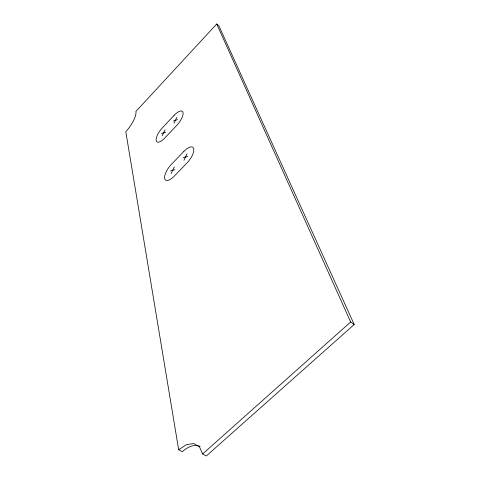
<?xml version="1.0" encoding="UTF-8"?>
<svg xmlns="http://www.w3.org/2000/svg" width="480" height="480" viewBox="0 0 480 480"><rect width="100%" height="100%" fill="white"/><g stroke="black" fill="none" stroke-linecap="round" stroke-linejoin="round"><path stroke-width="0.72" d="M183.942 160.356L186.978 153.792M171.186 173.562L174.252 166.992M173.988 123.318L176.844 117.336M162.192 135.798L165.066 129.81M178.668 449.748L186.45 444.624L193.728 443.544L199.422 446.772L202.626 453.942L206.292 456L354.198 324.516L218.904 25.86L216.72 24L135.912 111.462A17.514 5.922 -53.6 0 1 125.802 131.682L178.668 449.748L182.256 451.74A31.176 16.962 -64.1 0 1 200.124 446.496M202.626 453.942L350.664 321.978L216.72 24M173.37 121.014L177.48 119.628M161.634 133.446L165.642 132.144M183.228 157.686L187.716 156.444M170.538 170.838L174.918 169.698M350.664 321.978L354.198 324.516M174.072 115.398L162.414 127.77A11.292 4.218 -53.2 0 0 156.21 140.718A11.292 4.218 -53.2 0 0 164.874 137.928L176.796 125.352A11.364 4.26 -52.8 0 0 183 112.368A11.364 4.26 -52.8 0 0 174.072 115.398M183.906 151.362L171.312 164.454A12.144 4.884 -53.8 0 0 164.706 178.662A12.144 4.884 -53.8 0 0 174.162 176.22L187.062 162.9A12.222 4.944 -53.3 0 0 193.674 148.644A12.222 4.944 -53.3 0 0 183.906 151.362"/></g></svg>
